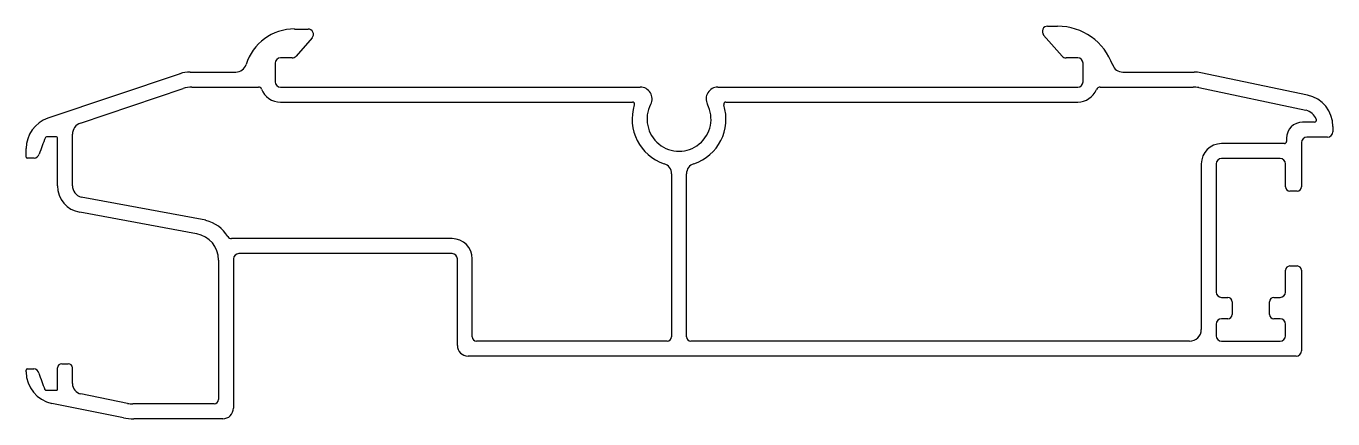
# Model space of a CAD drawing. Extents: x 2504 to 2627, y 1813 to 1850.
import ezdxf

# ---------------------------------------------------------------- set-up
doc = ezdxf.new("R2010")
doc.units = 0
doc.layers.get('0').update_dxf_attribs({"linetype": 'CONTINUOUS'})

msp = doc.modelspace()

# ---------------------------------------------------------------- linework, layer by layer
for p, q in [((2529.34, 1849.84), (2530.61, 1849.84)), ((2599.97, 1850.11), (2600.91, 1850.1)), ((2530.98, 1849.01), (2529.49, 1847.31)), ((2601.32, 1847.31), (2599.59, 1849.27)), ((2529.11, 1847.14), (2528.02, 1847.14)), ((2602.79, 1847.14), (2601.7, 1847.14)), ((2518.6, 1845.65), (2506.21, 1841.48)), ((2519.55, 1845.81), (2523.84, 1845.81)), ((2527.52, 1846.64), (2527.52, 1844.9)), ((2603.29, 1844.9), (2603.29, 1846.64)), ((2607.01, 1845.81), (2613.72, 1845.81)), ((2624.34, 1843.64), (2614.33, 1845.74)), ((2509.26, 1841.03), (2518.89, 1844.27)), ((2519.72, 1844.41), (2525.96, 1844.41)), ((2528.02, 1844.4), (2561.77, 1844.4)), ((2569.04, 1844.4), (2602.79, 1844.4)), ((2604.91, 1844.41), (2613.61, 1844.41)), ((2614.15, 1844.35), (2624.2, 1842.24)), ((2528.02, 1843), (2561.02, 1843)), ((2569.79, 1843), (2602.79, 1843)), ((2624.99, 1841.11), (2623.88, 1841.11)), ((2507.01, 1839.74), (2506.07, 1839.74)), ((2507.11, 1835.16), (2507.11, 1839.64)), ((2508.51, 1835.17), (2508.51, 1839.99)), ((2622.38, 1839.61), (2622.38, 1839.31)), ((2626.22, 1839.71), (2624.28, 1839.71)), ((2626.72, 1840.71), (2626.72, 1840.21)), ((2504.17, 1837.84), (2504.17, 1838.64)), ((2622.18, 1839.11), (2616.28, 1839.11)), ((2623.78, 1839.21), (2623.78, 1835.05)), ((2504.92, 1837.74), (2504.27, 1837.74)), ((2614.38, 1837.21), (2614.38, 1821.71)), ((2615.78, 1837.21), (2615.78, 1825.21)), ((2621.78, 1837.71), (2616.28, 1837.71)), ((2622.28, 1835.05), (2622.28, 1837.21)), ((2564.7, 1836.28), (2564.7, 1821.01)), ((2566.1, 1821.01), (2566.1, 1836.28)), ((2623.38, 1834.65), (2622.68, 1834.65)), ((2521.01, 1831.93), (2509.33, 1834.11)), ((2520.16, 1830.67), (2509.21, 1832.69)), ((2544.11, 1830.21), (2523.43, 1830.21)), ((2544.11, 1828.81), (2524.11, 1828.81)), ((2522.21, 1828.21), (2522.21, 1815.14)), ((2523.61, 1828.31), (2523.61, 1814.34)), ((2544.61, 1820.21), (2544.61, 1828.31)), ((2546.01, 1821.01), (2546.01, 1828.31)), ((2622.68, 1827.65), (2623.38, 1827.65)), ((2622.28, 1825.21), (2622.28, 1827.25)), ((2623.78, 1827.25), (2623.78, 1819.71)), ((2616.28, 1824.71), (2616.88, 1824.71)), ((2617.28, 1824.31), (2617.28, 1823.11)), ((2620.78, 1823.11), (2620.78, 1824.31)), ((2621.18, 1824.71), (2621.78, 1824.71)), ((2616.88, 1822.71), (2616.28, 1822.71)), ((2621.78, 1822.71), (2621.18, 1822.71)), ((2615.78, 1822.21), (2615.78, 1821.11)), ((2622.28, 1821.11), (2622.28, 1822.21)), ((2564.3, 1820.61), (2546.41, 1820.61)), ((2613.28, 1820.61), (2566.5, 1820.61)), ((2616.28, 1820.61), (2621.78, 1820.61)), ((2623.28, 1819.21), (2545.61, 1819.21)), ((2504.17, 1817.73), (2504.17, 1817.91)), ((2504.27, 1818.01), (2504.89, 1818.01)), ((2507.11, 1816.11), (2507.11, 1818.1)), ((2507.51, 1818.5), (2508.11, 1818.5)), ((2508.51, 1816.65), (2508.51, 1818.1)), ((2506.03, 1816.01), (2507.01, 1816.01)), ((2513.67, 1814.79), (2509.31, 1815.67)), ((2513.29, 1813.44), (2506.58, 1814.79)), ((2521.81, 1814.74), (2514.16, 1814.74)), ((2522.61, 1813.34), (2514.27, 1813.34))]:
    msp.add_line(p, q)
for centre, radius, start, end in [((2529.34, 1845.08), 4.77, 90, 162.5424), ((2530.61, 1849.34), 0.5, 318.641, 90), ((2599.97, 1849.61), 0.5, 89.9613, 221.359), ((2600.91, 1844.62), 5.48, 19.701, 89.9613), ((2528.02, 1846.64), 0.5, 90, 180), ((2529.11, 1847.64), 0.5, 270, 318.641), ((2601.7, 1847.64), 0.5, 221.359, 270), ((2602.79, 1846.64), 0.5, 0, 90), ((2519.55, 1842.81), 3, 90, 108.5929), ((2523.84, 1846.81), 1, 270, 342.5424), ((2607.01, 1846.81), 1, 199.701, 270), ((2613.72, 1842.81), 3, 78.1434, 90), ((2528.02, 1844.9), 0.5, 180, 270), ((2602.79, 1844.9), 0.5, 270, 0), ((2519.72, 1841.81), 2.6, 90, 108.5929), ((2525.96, 1844.11), 0.3, 21.006, 90), ((2528.02, 1844.9), 1.9, 201.006, 270), ((2561.77, 1843.3), 1.1, 332.5131, 90), ((2569.04, 1843.3), 1.1, 90, 207.4869), ((2602.79, 1844.9), 1.9, 270, 337.2719), ((2604.91, 1844.01), 0.4, 90, 157.2719), ((2613.61, 1841.81), 2.6, 78.1434, 90), ((2623.72, 1840.71), 3, 0, 78.1434), ((2565.4, 1841.4), 4.4, 162.3812, 251.6504), ((2561.02, 1842.8), 0.2, 342.3812, 90), ((2565.4, 1841.4), 3, 152.5131, 27.4869), ((2565.4, 1841.4), 4.4, 288.3496, 17.6188), ((2569.79, 1842.8), 0.2, 90, 197.6188), ((2623.72, 1840.71), 1.6, 25.3189, 72.4949), ((2507.17, 1838.64), 3, 108.5929, 180), ((2509.61, 1839.99), 1.1, 108.5929, 180), ((2623.88, 1839.61), 1.5, 90, 180), ((2624.99, 1841.31), 0.2, 270, 25.3189), ((2542.81, 1825.07), 39.63, 158.3724, 160.7664), ((2506.07, 1839.64), 0.1, 90, 158.3724), ((2507.01, 1839.64), 0.1, 0, 90), ((2624.28, 1839.21), 0.5, 90, 180), ((2626.22, 1840.21), 0.5, 270, 0), ((2616.28, 1837.21), 1.9, 90, 180), ((2622.18, 1839.31), 0.2, 270, 360), ((2504.27, 1837.84), 0.1, 180, 270), ((2504.87, 1838.29), 0.549, 275.494, 342.9441), ((2563.7, 1836.28), 1, 0, 71.6504), ((2567.1, 1836.28), 1, 108.3496, 180), ((2616.28, 1837.21), 0.5, 90, 180), ((2621.78, 1837.21), 0.5, 0, 90), ((2509.61, 1835.16), 2.5, 180, 260.8962), ((2509.61, 1835.17), 1.1, 180, 255.3284), ((2622.68, 1835.05), 0.4, 180, 270), ((2623.38, 1835.05), 0.4, 270, 360), ((2520.19, 1828.62), 3.4, 31.5257, 76.1297), ((2519.71, 1828.21), 2.5, 0, 79.545), ((2523.43, 1830.61), 0.4, 211.5257, 270), ((2544.11, 1828.31), 1.9, 0, 90), ((2524.11, 1828.31), 0.5, 90, 180), ((2544.11, 1828.31), 0.5, 0, 90), ((2622.68, 1827.25), 0.4, 90, 180), ((2623.38, 1827.25), 0.4, 0, 90), ((2616.28, 1825.21), 0.5, 180, 270), ((2621.78, 1825.21), 0.5, 270, 0), ((2616.88, 1824.31), 0.4, 0, 90), ((2621.18, 1824.31), 0.4, 90, 180), ((2616.28, 1822.21), 0.5, 90, 180), ((2616.88, 1823.11), 0.4, 270, 360), ((2621.18, 1823.11), 0.4, 180, 270), ((2621.78, 1822.21), 0.5, 0, 90), ((2613.28, 1821.71), 1.1, 270, 360), ((2545.61, 1820.21), 1, 180, 270), ((2546.41, 1821.01), 0.4, 180, 270), ((2564.3, 1821.01), 0.4, 270, 360), ((2566.5, 1821.01), 0.4, 180, 270), ((2616.28, 1821.11), 0.5, 180, 270), ((2621.78, 1821.11), 0.5, 270, 0), ((2623.28, 1819.71), 0.5, 270, 0), ((2504.27, 1817.91), 0.1, 90, 180), ((2507.17, 1817.73), 3, 180, 258.6245), ((2504.84, 1817.47), 0.549, 16.909, 84.5145), ((2542.81, 1830.57), 39.63, 199.0724, 201.4614), ((2507.51, 1818.1), 0.4, 90, 180), ((2508.11, 1818.1), 0.4, 0, 90), ((2509.51, 1816.65), 1, 180, 258.6245), ((2506.03, 1816.11), 0.1, 201.4614, 270), ((2507.01, 1816.11), 0.1, 270, 360), ((2521.81, 1815.14), 0.4, 270, 360), ((2514.16, 1817.24), 2.5, 258.6245, 270), ((2522.61, 1814.34), 1, 270, 0), ((2514.27, 1818.34), 5, 258.6245, 270)]:
    msp.add_arc(centre, radius, start, end)

doc.saveas('drawing.dxf')
